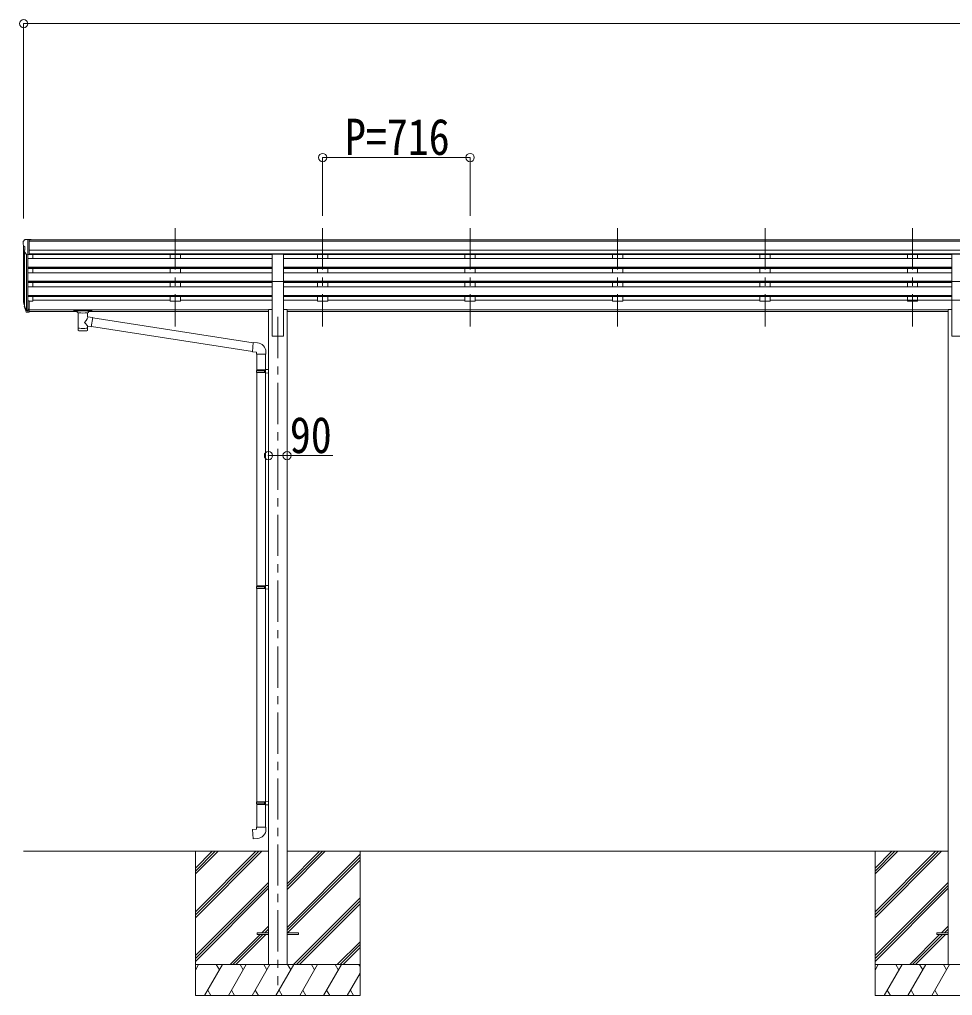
# Model space of a CAD drawing. Units: millimetres at full size, sheet at 1:40; some dimension numbers follow another scale. Extents: x -11243 to 11243, y -7760 to 7760.
# Drawn here: x 1804 to 6334, y -4839 to -102 of the extents above; entities that cross this region are included whole.
import ezdxf
from ezdxf.enums import TextEntityAlignment as Align

# ---------------------------------------------------------------- set-up
doc = ezdxf.new("R2010")
doc.units = ezdxf.units.MM
doc.header["$LTSCALE"] = 40
doc.header["$PDMODE"] = 32
doc.header["$PDSIZE"] = 40
doc.linetypes.add('CHAIN1', pattern=[8, 5, -1, 1, -1])
for name, color, linetype, lineweight in [('0-0_0', 7, 'Continuous', 9), ('0-1_本体', 5, 'CHAIN1', 9), ('0-3_ELV2', 4, 'Continuous', 9), ('0-6_OTH_LINE', 6, 'Continuous', 9), ('0-9_OUTLINE', 7, 'Continuous', 9)]:
    doc.layers.add(name, color=color, linetype=linetype, lineweight=lineweight)
doc.styles.add('ＭＳ ゴシック', font='')
doc.styles.get('ＭＳ ゴシック').set_extended_font_data('MS Gothic')

msp = doc.modelspace()

# ---------------------------------------------------------------- linework, layer by layer
at = {"layer": '0-0_0'}
for p, q in [((1824.23, -4138.73), (3013.03, -4138.73)), ((2658.23, -4138.73), (2658.23, -4838.73)), ((2658.23, -4432.9), (2952.41, -4138.73)), ((2658.23, -4447.05), (2966.55, -4138.73)), ((2658.23, -4461.19), (2980.69, -4138.73)), ((2658.23, -4249.06), (2768.56, -4138.73)), ((2658.23, -4234.92), (2754.42, -4138.73)), ((2658.23, -4220.77), (2740.28, -4138.73)), ((3103.43, -4324.36), (3289.06, -4138.73)), ((3103.43, -4310.22), (3274.92, -4138.73)), ((3103.43, -4296.07), (3260.78, -4138.73)), ((3103.43, -4138.73), (6313.03, -4138.73)), ((3103.43, -4508.2), (3458.23, -4153.41)), ((3103.43, -4522.35), (3458.23, -4167.55)), ((3458.23, -4138.73), (3458.23, -4838.73)), ((5958.23, -4138.73), (5958.23, -4838.73)), ((5958.23, -4432.9), (6252.41, -4138.73)), ((5958.23, -4447.05), (6266.55, -4138.73)), ((5958.23, -4461.19), (6280.69, -4138.73)), ((5958.23, -4249.06), (6068.56, -4138.73)), ((5958.23, -4234.92), (6054.42, -4138.73)), ((5958.23, -4220.77), (6040.28, -4138.73)), ((3105.69, -4534.23), (3458.23, -4181.69)), ((2658.23, -4645.04), (3013.03, -4290.24)), ((2658.23, -4659.18), (3013.03, -4304.38)), ((5958.23, -4645.04), (6313.03, -4290.24)), ((5958.23, -4659.18), (6313.03, -4304.38)), ((2658.23, -4673.32), (3013.03, -4318.52)), ((5958.23, -4673.32), (6313.03, -4318.52)), ((3135.04, -4688.73), (3458.23, -4365.54)), ((3149.18, -4688.73), (3458.23, -4379.68)), ((3163.32, -4688.73), (3458.23, -4393.82)), ((2826.67, -4688.73), (2972.17, -4543.23)), ((2840.81, -4688.73), (2986.31, -4543.23)), ((2854.95, -4688.73), (3000.45, -4543.23)), ((2981.17, -4534.23), (3013.03, -4502.37)), ((2995.31, -4534.23), (3013.03, -4516.51)), ((3009.45, -4534.23), (3013.03, -4530.65)), ((6126.67, -4688.73), (6272.17, -4543.23)), ((6140.81, -4688.73), (6286.31, -4543.23)), ((6154.95, -4688.73), (6300.45, -4543.23)), ((6281.17, -4534.23), (6313.03, -4502.37)), ((6295.31, -4534.23), (6313.03, -4516.51)), ((6309.45, -4534.23), (6313.03, -4530.65)), ((3347.17, -4688.73), (3458.23, -4577.67)), ((3361.31, -4688.73), (3458.23, -4591.81)), ((3375.45, -4688.73), (3458.23, -4605.95)), ((3458.23, -4688.73), (2658.23, -4688.73)), ((2658.23, -4716.23), (2674.11, -4688.73)), ((2702.97, -4838.73), (2789.58, -4688.73)), ((2774.58, -4714.71), (2759.58, -4688.73)), ((2818.45, -4838.73), (2905.05, -4688.73)), ((2890.05, -4714.71), (2875.04, -4688.73)), ((2933.91, -4838.73), (3020.52, -4688.73)), ((3005.52, -4714.71), (2990.52, -4688.73)), ((3049.39, -4838.73), (3135.99, -4688.73)), ((3120.99, -4714.71), (3105.99, -4688.73)), ((3164.86, -4838.73), (3251.46, -4688.73)), ((3236.46, -4714.71), (3221.46, -4688.73)), ((3280.33, -4838.73), (3366.93, -4688.73)), ((3336.93, -4688.73), (3351.93, -4714.71)), ((3452.4, -4688.73), (3458.23, -4698.83)), ((6758.23, -4688.73), (5958.23, -4688.73)), ((5958.23, -4716.23), (5974.11, -4688.73)), ((6002.97, -4838.73), (6089.58, -4688.73)), ((6074.58, -4714.71), (6059.58, -4688.73)), ((6118.45, -4838.73), (6205.05, -4688.73)), ((6190.05, -4714.71), (6175.04, -4688.73)), ((6233.91, -4838.73), (6320.52, -4688.73)), ((6305.52, -4714.71), (6290.52, -4688.73)), ((3395.8, -4838.73), (3458.23, -4730.59)), ((2717.97, -4812.75), (2732.97, -4838.73)), ((2833.44, -4812.75), (2848.44, -4838.73)), ((2948.91, -4812.75), (2963.91, -4838.73)), ((3064.38, -4812.75), (3079.38, -4838.73)), ((3179.85, -4812.75), (3194.85, -4838.73)), ((3295.32, -4812.75), (3310.32, -4838.73)), ((3410.79, -4812.75), (3425.79, -4838.73)), ((6017.97, -4812.75), (6032.97, -4838.73)), ((6133.44, -4812.75), (6148.44, -4838.73)), ((6248.91, -4812.75), (6263.91, -4838.73)), ((2658.23, -4838.73), (3458.23, -4838.73)), ((5958.23, -4838.73), (6758.23, -4838.73))]:
    msp.add_line(p, q, dxfattribs=at)
at = {"layer": '0-1_本体'}
for p, q in [((2560.23, -1114.32), (2560.23, -1591.84)), ((2560.23, -1114.32), (2560.23, -1591.84)), ((3276.23, -1114.32), (3276.23, -1591.84)), ((3276.23, -1114.32), (3276.23, -1591.84)), ((3992.23, -1114.32), (3992.23, -1591.84)), ((3992.23, -1114.32), (3992.23, -1591.84)), ((4708.23, -1114.32), (4708.23, -1591.84)), ((4708.23, -1114.32), (4708.23, -1591.84)), ((5424.23, -1114.32), (5424.23, -1591.84)), ((5424.23, -1114.32), (5424.23, -1591.84)), ((6140.23, -1114.32), (6140.23, -1591.84)), ((6140.23, -1114.32), (6140.23, -1591.84)), ((3058.23, -1545.16), (3058.23, -4788.73))]:
    msp.add_line(p, q, dxfattribs=at)
at = {"layer": '0-3_ELV2'}
for p, q in [((1822.23, -1179.44), (1822.23, -1180.07)), ((1829.14, -1170.64), (1825.07, -1176.45)), ((1832.23, -1170.07), (1829.9, -1170.21)), ((1832.23, -1170.07), (1850.73, -1170.07)), ((1844.23, -1243.06), (1844.23, -1170.07)), ((1850.73, -1170.07), (1860.73, -1170.16)), ((1850.73, -1242.06), (1850.73, -1170.07)), ((7565.73, -1171.67), (1850.73, -1171.67)), ((7565.73, -1176.89), (1850.73, -1176.89)), ((1860.73, -1171.67), (1860.73, -1170.16)), ((1824.23, -1200.65), (1824.23, -1467.09)), ((1824.76, -1201.25), (1830.08, -1204.32)), ((1836.6, -1241.24), (1827.6, -1225.65)), ((1829.2, -1228.42), (1829.2, -1493.8)), ((1830.23, -1204.58), (1830.23, -1220.86)), ((7565.73, -1220.42), (1850.73, -1220.42)), ((1838.23, -1242.58), (1838.22, -1512.23)), ((1844.23, -1243.06), (1839.02, -1242.74)), ((1850.73, -1242.06), (1844.23, -1242.06)), ((1844.23, -1243.06), (1844.23, -1467.45)), ((1844.23, -1261.97), (3030.73, -1261.97)), ((7565.73, -1238.27), (1850.73, -1238.27)), ((3030.73, -1241.52), (1850.73, -1241.52)), ((1869.23, -1241.52), (1869.23, -1261.97)), ((2535.23, -1241.52), (2535.23, -1261.97)), ((2585.23, -1241.52), (2585.23, -1261.97)), ((3030.73, -1372.5), (3030.73, -1240.7)), ((3030.73, -1240.7), (3085.73, -1240.7)), ((3085.73, -1372.5), (3085.73, -1240.7)), ((6330.73, -1241.52), (3085.73, -1241.52)), ((6330.73, -1261.97), (3085.73, -1261.97)), ((3251.23, -1241.52), (3251.23, -1261.97)), ((3301.23, -1241.52), (3301.23, -1261.97)), ((3967.23, -1241.52), (3967.23, -1261.97)), ((4017.23, -1241.52), (4017.23, -1261.97)), ((4683.23, -1241.52), (4683.23, -1261.97)), ((4733.23, -1241.52), (4733.23, -1261.97)), ((5399.23, -1241.52), (5399.23, -1261.97)), ((5449.23, -1241.52), (5449.23, -1261.97)), ((6115.23, -1241.52), (6115.23, -1261.97)), ((6165.23, -1241.52), (6165.23, -1261.97)), ((6330.73, -1372.5), (6330.73, -1240.7)), ((6330.73, -1240.7), (6385.73, -1240.7)), ((1844.23, -1303.85), (3030.73, -1303.85)), ((1844.23, -1305.35), (3030.73, -1305.35)), ((1844.23, -1309.67), (3030.73, -1309.67)), ((1869.23, -1309.67), (1869.23, -1330.47)), ((2535.23, -1309.67), (2535.23, -1330.47)), ((2585.23, -1309.67), (2585.23, -1330.47)), ((6330.73, -1303.85), (3085.73, -1303.85)), ((6330.73, -1305.35), (3085.73, -1305.35)), ((6330.73, -1309.67), (3085.73, -1309.67)), ((3251.23, -1309.67), (3251.23, -1330.47)), ((3301.23, -1309.67), (3301.23, -1330.47)), ((3967.23, -1309.67), (3967.23, -1330.47)), ((4017.23, -1309.67), (4017.23, -1330.47)), ((4683.23, -1309.67), (4683.23, -1330.47)), ((4733.23, -1309.67), (4733.23, -1330.47)), ((5399.23, -1309.67), (5399.23, -1330.47)), ((5449.23, -1309.67), (5449.23, -1330.47)), ((6115.23, -1309.67), (6115.23, -1330.47)), ((6165.23, -1309.67), (6165.23, -1330.47)), ((1844.23, -1330.47), (3030.73, -1330.47)), ((1844.23, -1372.34), (3030.73, -1372.34)), ((3030.73, -1372.5), (3030.73, -1638.73)), ((3030.73, -1372.5), (3085.73, -1372.5)), ((6330.73, -1330.47), (3085.73, -1330.47)), ((6330.73, -1372.34), (3085.73, -1372.34)), ((3085.73, -1372.5), (3085.73, -1638.73)), ((6330.73, -1372.5), (6330.73, -1638.73)), ((6330.73, -1372.5), (6385.73, -1372.5)), ((1844.23, -1373.84), (3030.73, -1373.84)), ((1844.23, -1378.16), (3030.73, -1378.16)), ((1844.23, -1398.96), (3030.73, -1398.96)), ((1869.23, -1398.96), (1869.23, -1378.16)), ((2535.23, -1378.16), (2535.23, -1398.96)), ((2585.23, -1378.16), (2585.23, -1398.96)), ((6330.73, -1373.84), (3085.73, -1373.84)), ((6330.73, -1378.16), (3085.73, -1378.16)), ((6330.73, -1398.96), (3085.73, -1398.96)), ((3251.23, -1378.16), (3251.23, -1398.96)), ((3301.23, -1378.16), (3301.23, -1398.96)), ((3967.23, -1378.16), (3967.23, -1398.96)), ((4017.23, -1378.16), (4017.23, -1398.96)), ((4683.23, -1378.16), (4683.23, -1398.96)), ((4733.23, -1378.16), (4733.23, -1398.96)), ((5399.23, -1378.16), (5399.23, -1398.96)), ((5449.23, -1378.16), (5449.23, -1398.96)), ((6115.23, -1378.16), (6115.23, -1398.96)), ((6165.23, -1378.16), (6165.23, -1398.96)), ((1844.23, -1440.84), (3030.73, -1440.84)), ((1844.23, -1442.33), (3030.73, -1442.33)), ((1844.23, -1446.65), (3030.73, -1446.65)), ((1844.23, -1467.45), (1844.23, -1522.22)), ((1850.73, -1467.45), (1844.23, -1467.45)), ((1850.73, -1467.45), (1850.73, -1521.48)), ((1869.23, -1468.08), (1850.73, -1468.08)), ((1869.23, -1446.65), (1869.23, -1468.08)), ((1869.23, -1463.14), (2535.23, -1463.14)), ((2535.23, -1446.65), (2535.23, -1468.08)), ((2585.23, -1468.08), (2535.23, -1468.08)), ((2585.23, -1446.65), (2585.23, -1468.08)), ((2585.23, -1463.14), (3030.73, -1463.14)), ((6330.73, -1440.84), (3085.73, -1440.84)), ((6330.73, -1442.33), (3085.73, -1442.33)), ((6330.73, -1446.65), (3085.73, -1446.65)), ((3251.23, -1463.14), (3085.73, -1463.14)), ((3251.23, -1446.65), (3251.23, -1468.08)), ((3301.23, -1468.08), (3251.23, -1468.08)), ((3301.23, -1446.65), (3301.23, -1468.08)), ((3967.23, -1463.14), (3301.23, -1463.14)), ((3967.23, -1446.65), (3967.23, -1468.08)), ((4017.23, -1468.08), (3967.23, -1468.08)), ((4017.23, -1446.65), (4017.23, -1468.08)), ((4683.23, -1463.14), (4017.23, -1463.14)), ((4683.23, -1446.65), (4683.23, -1468.08)), ((4733.23, -1468.08), (4683.23, -1468.08)), ((4733.23, -1446.65), (4733.23, -1468.08)), ((5399.23, -1463.14), (4733.23, -1463.14)), ((5399.23, -1446.65), (5399.23, -1468.08)), ((5449.23, -1468.08), (5399.23, -1468.08)), ((5449.23, -1446.65), (5449.23, -1468.08)), ((6330.73, -1463.14), (5449.23, -1463.14)), ((6115.23, -1446.65), (6115.23, -1468.08)), ((6385.73, -1463.14), (6115.23, -1463.14)), ((6165.23, -1468.08), (6115.23, -1468.08)), ((6165.23, -1446.65), (6165.23, -1468.08)), ((6330.73, -1463.14), (6165.23, -1463.14)), ((1825.32, -1481.64), (1829.2, -1489.59)), ((1825.93, -1480.26), (1829.2, -1487.33)), ((1827.64, -1492.92), (1827.98, -1497.32)), ((1827.98, -1497.32), (1836.79, -1520.87)), ((1828.59, -1496.76), (1836.79, -1512.93)), ((1837.8, -1511.81), (1830.04, -1496.4)), ((1844.23, -1512.48), (1839.09, -1512.48)), ((1844.23, -1514.29), (1839.38, -1514.29)), ((1850.73, -1507.58), (1844.23, -1507.58)), ((1850.73, -1512.46), (1844.23, -1512.46)), ((1850.73, -1510.16), (3013.03, -1510.16)), ((1850.73, -1511.55), (3013.03, -1511.55)), ((3013.03, -1509.73), (3013.03, -4688.73)), ((3013.03, -1509.73), (3030.73, -1509.73)), ((3103.43, -1509.73), (3085.73, -1509.73)), ((3103.43, -1509.73), (3103.43, -4688.73)), ((6313.03, -1510.16), (3103.43, -1510.16)), ((6313.03, -1511.55), (3103.43, -1511.55)), ((6313.03, -1509.73), (6313.03, -4688.73)), ((6313.03, -1509.73), (6330.73, -1509.73)), ((1844.23, -1522.22), (1839.38, -1522.22)), ((1850.73, -1521.48), (1844.23, -1521.48)), ((2084.73, -1519.24), (1850.73, -1519.24)), ((3013.03, -1519.24), (2138.73, -1519.24)), ((6313.03, -1519.24), (3103.43, -1519.24)), ((3030.73, -1638.73), (3085.73, -1638.73)), ((6330.73, -1638.73), (6385.73, -1638.73)), ((2958.23, -4534.23), (2958.23, -4543.23)), ((2958.23, -4534.23), (3013.03, -4534.23)), ((2958.23, -4543.23), (3013.03, -4543.23)), ((3103.43, -4534.23), (3158.23, -4534.23)), ((3103.43, -4543.23), (3158.23, -4543.23)), ((3158.23, -4534.23), (3158.23, -4543.23)), ((6258.23, -4534.23), (6258.23, -4543.23)), ((6258.23, -4534.23), (6313.03, -4534.23)), ((6258.23, -4543.23), (6313.03, -4543.23))]:
    msp.add_line(p, q, dxfattribs=at)
for centre, radius, start, end in [((1825.23, -1179.44), 3, 93, 180), ((2024.23, -1180.07), 202, 180, 184.94904), ((1829.96, -1171.21), 1, 93.5, 145), ((1829.13, -1196.88), 6.18, 185.7035, 224.99897), ((1830.2, -1224.15), 3, 94.7167, 210), ((1829.93, -1220.86), 0.3, 274.7167, 0), ((1829.93, -1204.58), 0.3, 0, 60), ((1839.2, -1239.74), 3, 210, 266.5), ((1853.41, -1472.52), 29.53, 186.50806, 197.98144), ((1854.82, -1470.77), 30.41, 187.1552, 198.19734)]:
    msp.add_arc(centre, radius, start, end, dxfattribs=at)
for centre, major_axis, ratio, start_param, end_param in [((1912.88, -1472.96), (-89.06, 1.43), 0.57596, 6.1962358, 6.3678173), ((1912.09, -1466.28), (87.93, 4.42), 0.541684, 3.0659337, 3.2228513), ((1828.94, -1492.92), (1.3, 0), 0.90356, 1.3700892, 3.347195), ((1914.86, -1476.73), (-89.07, 0), 0.90356, 0.2056023, 0.2515348), ((1914.15, -1472.86), (-88.05, 0), 0.90356, 0.2662965, 0.3003836), ((1839.38, -1511.58), (-3, 0), 0.90356, 0.5235988, 1.5707963), ((1839.09, -1511.13), (-1.5, 0), 0.90356, 0.5235988, 1.5707963), ((1839.38, -1519.51), (3, 0), 0.90356, 3.6651914, 4.712389)]:
    msp.add_ellipse(centre, major_axis=major_axis, ratio=ratio, start_param=start_param, end_param=end_param, dxfattribs=at)
at = {"layer": '0-6_OTH_LINE'}
for p, q in [((1824.23, -121.67), (1824.23, -1067.09)), ((1824.23, -121.67), (7592.23, -121.67)), ((3276.23, -771.67), (3276.23, -1054.13)), ((3276.23, -771.67), (3992.23, -771.67)), ((3992.23, -771.67), (3992.23, -1054.13)), ((3013.03, -2218.28), (3103.43, -2218.28))]:
    msp.add_line(p, q, dxfattribs=at)
at = {"layer": '0-6_OTH_LINE', "lineweight": 18}
msp.add_line((3103.43, -2218.28), (3325.38, -2218.28), dxfattribs=at)
at = {"layer": '0-6_OTH_LINE'}
for p in [(1824.23, -121.67), (3276.23, -771.67), (3992.23, -771.67), (3013.03, -2218.28), (3103.43, -2218.28)]:
    msp.add_point(p, dxfattribs=at)
at = {"layer": '0-9_OUTLINE'}
for p, q in [((2068.23, -1512.33), (2068.23, -1518.09)), ((2070.23, -1511.66), (2153.23, -1511.66)), ((2070.23, -1513.84), (2153.23, -1513.84)), ((2155.23, -1512.33), (2155.23, -1518.09)), ((2070.23, -1518.75), (2084.73, -1518.75)), ((2084.73, -1524.4), (2084.73, -1517.85)), ((2088.83, -1525.32), (2088.81, -1610.75)), ((2159.85, -1547.97), (2134.62, -1544.05)), ((2134.63, -1544.06), (2134.63, -1525.32)), ((2138.73, -1524.4), (2138.73, -1517.85)), ((2138.73, -1518.75), (2153.23, -1518.75)), ((2159.85, -1547.97), (2152.83, -1593.22)), ((2938.83, -1670.88), (2159.53, -1549.98)), ((2134.65, -1610.75), (2134.62, -1590.09)), ((2134.62, -1590.4), (2152.83, -1593.22)), ((2935.16, -1712.81), (2153.1, -1591.48)), ((2959.84, -1670.76), (2939, -1668.93)), ((2954.92, -1726.5), (3000.92, -1726.5)), ((2957.03, -1726.5), (2957.03, -1802.8)), ((2999.03, -1726.5), (2999.03, -1800.24)), ((3000.92, -1726.5), (3000.92, -1715.58)), ((2997.03, -1800.3), (3013.03, -1799.83)), ((3013.03, -1799.83), (3013.03, -1817.77)), ((2955.03, -1804.8), (2956.03, -1802.8)), ((2955.03, -1804.8), (2999.03, -1804.8)), ((2955.03, -1804.8), (2955.03, -1812.8)), ((2955.03, -1812.8), (2999.03, -1812.8)), ((2955.03, -1812.8), (2956.03, -1814.8)), ((2956.03, -1802.8), (2999.03, -1802.8)), ((2956.03, -1814.8), (2999.03, -1814.8)), ((2957.03, -1814.8), (2957.03, -2850.98)), ((2994.55, -1804.8), (2994.12, -1802.8)), ((2997.03, -1802.3), (2997.03, -1800.3)), ((2997.03, -1802.3), (2999.03, -1802.3)), ((2997.03, -1817.3), (2997.03, -1815.3)), ((2997.03, -1817.3), (3013.03, -1817.77)), ((2999.03, -1817.35), (2999.03, -2848.42)), ((2955.03, -2852.98), (2956.03, -2850.98)), ((2955.03, -2852.98), (2999.03, -2852.98)), ((2955.03, -2852.98), (2955.03, -2860.98)), ((2955.03, -2860.98), (2999.03, -2860.98)), ((2955.03, -2860.98), (2956.03, -2862.98)), ((2956.03, -2850.98), (2999.03, -2850.98)), ((2956.03, -2862.98), (2999.03, -2862.98)), ((2957.03, -2862.98), (2957.03, -3899.17)), ((2994.55, -2852.98), (2994.12, -2850.98)), ((2997.03, -2848.48), (3013.03, -2848.01)), ((2997.03, -2850.48), (2997.03, -2848.48)), ((2997.03, -2850.48), (2999.03, -2850.48)), ((2997.03, -2865.48), (2997.03, -2863.48)), ((2997.03, -2865.48), (3013.03, -2865.95)), ((2999.03, -2865.54), (2999.03, -3896.61)), ((3013.03, -2848.01), (3013.03, -2865.95)), ((2955.03, -3901.17), (2956.03, -3899.17)), ((2955.03, -3901.17), (2999.03, -3901.17)), ((2955.03, -3901.17), (2955.03, -3909.17)), ((2955.03, -3909.17), (2999.03, -3909.17)), ((2955.03, -3909.17), (2956.03, -3911.17)), ((2956.03, -3899.17), (2999.03, -3899.17)), ((2956.03, -3911.17), (2999.03, -3911.17)), ((2957.03, -3911.17), (2957.03, -4021.17)), ((2994.55, -3901.17), (2994.12, -3899.17)), ((2997.03, -3896.67), (3013.03, -3896.2)), ((2997.03, -3898.67), (2997.03, -3896.67)), ((2997.03, -3898.67), (2999.03, -3898.67)), ((2997.03, -3913.67), (2997.03, -3911.67)), ((2997.03, -3913.67), (3013.03, -3914.14)), ((2999.03, -3913.73), (2999.03, -4021.17)), ((3013.03, -3896.2), (3013.03, -3914.14)), ((2955.03, -4021.17), (3001.03, -4021.17)), ((2955.03, -4031.17), (2955.03, -4021.17)), ((3001.03, -4021.17), (3001.03, -4032.09))]:
    msp.add_line(p, q, dxfattribs=at)
for points in [[(2068.23, -1512.33), (2068.27, -1512.13), (2068.35, -1512), (2068.45, -1511.9), (2068.55, -1511.84), (2068.67, -1511.8), (2068.96, -1511.73), (2069.45, -1511.69), (2069.99, -1511.67), (2070.23, -1511.66)], [(2153.23, -1511.66), (2153.58, -1511.67), (2154.11, -1511.69), (2154.56, -1511.75), (2154.86, -1511.82), (2155.03, -1511.92), (2155.15, -1512.06), (2155.22, -1512.24), (2155.23, -1512.33)], [(2068.23, -1518.09), (2068.27, -1518.28), (2068.35, -1518.42), (2068.45, -1518.51), (2068.55, -1518.57), (2068.67, -1518.62), (2068.96, -1518.68), (2069.45, -1518.73), (2069.99, -1518.75), (2070.23, -1518.75)], [(2153.23, -1518.75), (2153.58, -1518.75), (2154.11, -1518.72), (2154.56, -1518.67), (2154.86, -1518.59), (2155.03, -1518.49), (2155.15, -1518.36), (2155.22, -1518.18), (2155.23, -1518.09)], [(2939, -1668.93), (2934.99, -1714.76), (2954.92, -1716.5), (2954.92, -1726.5)], [(2994.55, -1804.8), (2994.55, -1812.8), (2994.12, -1814.8)], [(2997.03, -1815.3), (2999.03, -1815.3), (2999.03, -1802.3)], [(2994.55, -2852.98), (2994.55, -2860.98), (2994.12, -2862.98)], [(2997.03, -2863.48), (2999.03, -2863.48), (2999.03, -2850.48)], [(2994.55, -3901.17), (2994.55, -3909.17), (2994.12, -3911.17)], [(2997.03, -3911.67), (2999.03, -3911.67), (2999.03, -3898.67)], [(2959.95, -4076.92), (2939.11, -4078.74), (2935.1, -4032.91), (2955.03, -4031.17)]]:
    msp.add_lwpolyline(points, dxfattribs=at)
for centre, start, end in [((2955.92, -1715.58), 0, 85), ((2956.03, -4032.09), 275, 0)]:
    msp.add_arc(centre, 45, start, end, dxfattribs=at)
for centre, major_axis, ratio, start_param, end_param in [((2070.23, -1514.06), (2, 0), 0.109601, 3.1415927, 4.712389), ((2153.23, -1514.06), (2, 0), 0.109601, 4.712389, 6.2831853), ((2111.73, -1524.31), (27.06, 0), 0.069685, 3.1415927, 6.2831853), ((2111.73, -1517.85), (27, 0), 0.070066, 6.2831853, 9.424778), ((2111.72, -1570.59), (-22.81, -26.62), 0.234429, 1.6855472, 3.1268519), ((2122.73, -1521.83), (16, 0), 0.361356, 6.2636979, 6.2831853), ((2111.73, -1598.31), (22.91, 0), 0.122865, 3.1415927, 6.2831853), ((2114.28, -1567.95), (20.32, -22.25), 0.045535, 0.0389954, 1.3075346), ((2111.73, -1610.75), (22.92, 0), 0.101955, 3.1415499, 6.2833984)]:
    msp.add_ellipse(centre, major_axis=major_axis, ratio=ratio, start_param=start_param, end_param=end_param, dxfattribs=at)

# ---------------------------------------------------------------- texts
at = {"layer": '0-6_OTH_LINE', "color": 7, "style": 'ＭＳ ゴシック', "width": 0.85}
for s, p in [('P=716', (3384.23, -811.67)), ('90', (3116.93, -2258.86))]:
    msp.add_text(s, height=176, dxfattribs=at).set_placement(p, align=Align.BOTTOM_LEFT)

doc.saveas('drawing.dxf')
